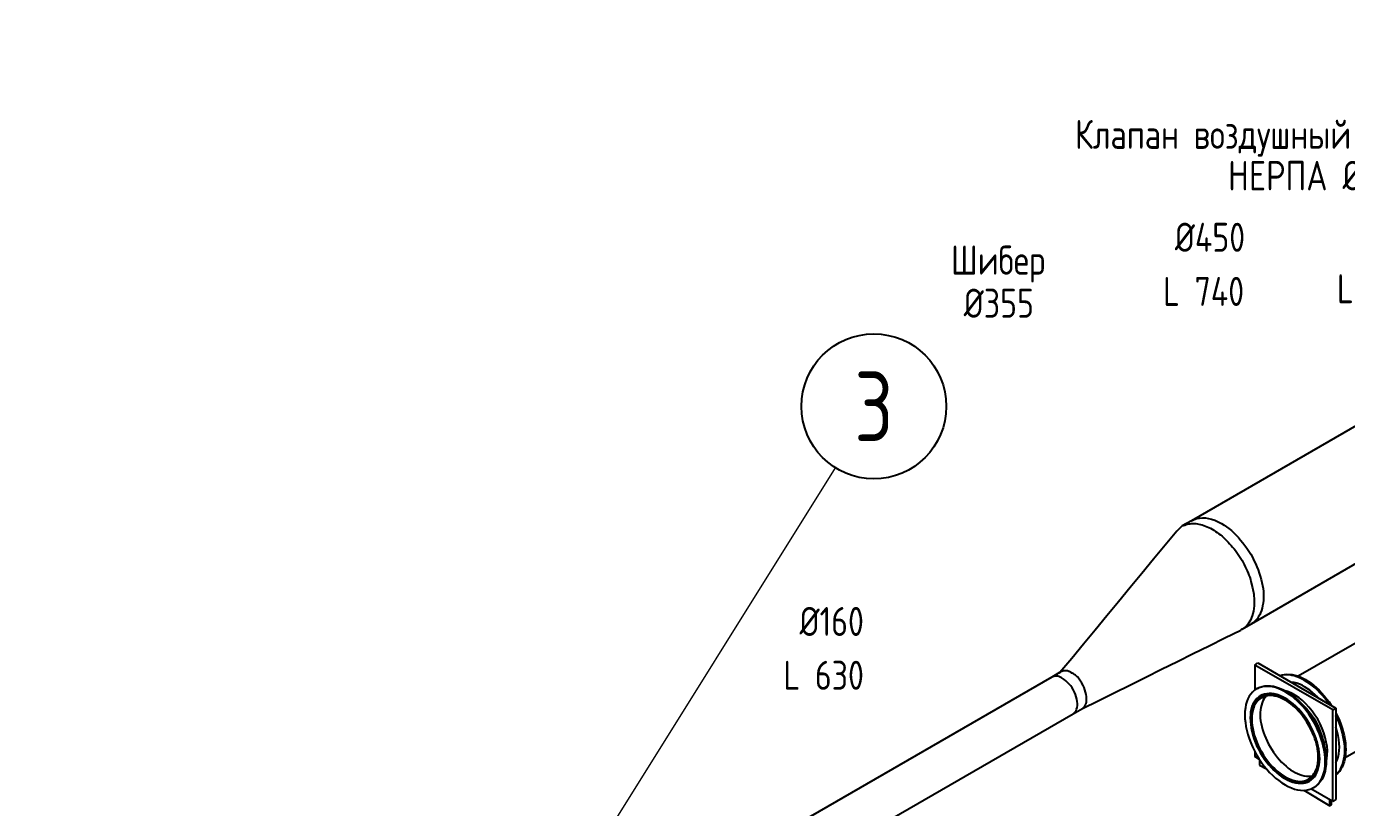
# Model space of a CAD drawing. Header units: metres. Extents: x 20 to 415, y 5 to 292.
# Drawn here: x 161.88 to 209.27, y 160.54 to 188.57 of the extents above; entities that cross this region are included whole.
import ezdxf
from ezdxf.enums import TextEntityAlignment as Align

# ---------------------------------------------------------------- set-up
doc = ezdxf.new("R2010")
doc.units = ezdxf.units.M
for name, color, linetype in [('ВОЗДУХОВОДЫ', 7, 'Continuous'), ('ОБОЗНАЧЕНИЯ', 7, 'Continuous'), ('ОБОРУДОВАНИЕ', 8, 'Continuous'), ('ПОЗИЦИИ', 1, 'Continuous')]:
    doc.layers.add(name, color=color, linetype=linetype)
doc.styles.add('GOST', font='isocpeur.ttf')

msp = doc.modelspace()

# ---------------------------------------------------------------- linework, layer by layer
at = {"layer": 'ВОЗДУХОВОДЫ'}
for points in [[(234.413, 188.565), (203.705, 170.831)], [(203.169, 170.462), (203.37, 170.647)], [(203.705, 170.831), (203.37, 170.647)], [(203.37, 170.647), (203.415, 170.662), (203.462, 170.676), (203.51, 170.69), (203.558, 170.703), (203.607, 170.714), (203.656, 170.723), (203.705, 170.729), (203.755, 170.733), (203.806, 170.734), (203.856, 170.73), (203.912, 170.723), (203.968, 170.713), (204.026, 170.699), (204.084, 170.681), (204.143, 170.661), (204.202, 170.639), (204.262, 170.614), (204.322, 170.587), (204.382, 170.559), (204.442, 170.529)], [(203.705, 170.831), (203.793, 170.875), (203.887, 170.907), (203.986, 170.927), (204.09, 170.936), (204.197, 170.932), (204.308, 170.915), (204.423, 170.887), (204.539, 170.847), (204.658, 170.795), (204.778, 170.73)], [(204.778, 170.73), (204.868, 170.677), (204.957, 170.616), (205.044, 170.55), (205.131, 170.477), (205.216, 170.399), (205.299, 170.317), (205.381, 170.229), (205.461, 170.137), (205.539, 170.042), (205.616, 169.943), (205.689, 169.841), (205.759, 169.736), (205.824, 169.629), (205.885, 169.519), (205.943, 169.408), (205.996, 169.296), (206.045, 169.182), (206.091, 169.067), (206.132, 168.952), (206.169, 168.836), (206.202, 168.726), (206.229, 168.616), (206.251, 168.506), (206.269, 168.397), (206.28, 168.289), (206.286, 168.183), (206.286, 168.079), (206.281, 167.977), (206.27, 167.877), (206.253, 167.78), (206.235, 167.692), (206.211, 167.609), (206.182, 167.531), (206.147, 167.458), (206.108, 167.391), (206.065, 167.328), (206.017, 167.27), (205.965, 167.217), (205.909, 167.169), (205.85, 167.127)], [(203.169, 170.462), (202.751, 169.954), (202.334, 169.446), (201.916, 168.939), (201.498, 168.431), (201.08, 167.923), (200.661, 167.415), (200.241, 166.907), (199.821, 166.399), (199.4, 165.891), (198.978, 165.383)], [(204.442, 170.529), (204.503, 170.489), (204.563, 170.448), (204.623, 170.407), (204.682, 170.364), (204.74, 170.32), (204.797, 170.273), (204.853, 170.225), (204.908, 170.173), (204.961, 170.118), (205.012, 170.06), (205.067, 170.004), (205.121, 169.945), (205.174, 169.885), (205.226, 169.823), (205.276, 169.758), (205.326, 169.692), (205.375, 169.623), (205.423, 169.553), (205.469, 169.481), (205.515, 169.406), (205.555, 169.331), (205.594, 169.255), (205.631, 169.18), (205.666, 169.104), (205.7, 169.029), (205.731, 168.954), (205.761, 168.878), (205.788, 168.803), (205.812, 168.727), (205.834, 168.652), (205.894, 168.423), (205.933, 168.199), (205.951, 167.984), (205.949, 167.78), (205.926, 167.59), (205.883, 167.416), (205.821, 167.262), (205.738, 167.13), (205.636, 167.022), (205.515, 166.942), (205.51, 166.938), (205.505, 166.934), (205.5, 166.931), (205.495, 166.928), (205.49, 166.925), (205.485, 166.923), (205.48, 166.92), (205.475, 166.917), (205.47, 166.913), (205.465, 166.909)], [(205.85, 167.127), (210.628, 169.892)], [(211.399, 167.479), (207.527, 165.249)], [(199.783, 164.093), (200.351, 164.374), (200.919, 164.656), (201.487, 164.937), (202.056, 165.219), (202.624, 165.501), (203.192, 165.782), (203.76, 166.064), (204.329, 166.345), (204.897, 166.627), (205.465, 166.909)], [(205.515, 166.942), (205.85, 167.127)], [(199.028, 165.417), (198.693, 165.216)], [(199.028, 165.417), (198.945, 165.35)], [(199.783, 164.093), (199.797, 164.103), (199.811, 164.115), (199.824, 164.127), (199.836, 164.14), (199.848, 164.153), (199.859, 164.168), (199.869, 164.182), (199.88, 164.197), (199.89, 164.212), (199.9, 164.227), (199.909, 164.247), (199.916, 164.267), (199.922, 164.288), (199.926, 164.308), (199.929, 164.329), (199.931, 164.351), (199.933, 164.373), (199.933, 164.396), (199.934, 164.42), (199.934, 164.445), (199.93, 164.521), (199.918, 164.601), (199.9, 164.681), (199.875, 164.762), (199.844, 164.843), (199.807, 164.923), (199.765, 165.001), (199.719, 165.076), (199.669, 165.148), (199.615, 165.216), (199.595, 165.235), (199.575, 165.254), (199.554, 165.272), (199.534, 165.288), (199.512, 165.304), (199.491, 165.318), (199.469, 165.332), (199.446, 165.344), (199.422, 165.356), (199.397, 165.367), (199.377, 165.381), (199.357, 165.395), (199.337, 165.407), (199.317, 165.418), (199.297, 165.427), (199.276, 165.435), (199.256, 165.442), (199.236, 165.447), (199.216, 165.449), (199.196, 165.45), (199.176, 165.45), (199.158, 165.449), (199.14, 165.446), (199.123, 165.443), (199.106, 165.44), (199.09, 165.436), (199.074, 165.431), (199.059, 165.427), (199.044, 165.422), (199.028, 165.417)], [(198.693, 165.216), (161.884, 143.978)], [(199.062, 165.182), (199.022, 165.205), (198.982, 165.224), (198.942, 165.239), (198.903, 165.25), (198.865, 165.256), (198.828, 165.257), (198.792, 165.254), (198.757, 165.246), (198.724, 165.233), (198.693, 165.216)], [(198.911, 165.283), (198.894, 165.249)], [(199.447, 163.908), (199.49, 163.938), (199.526, 163.976), (199.555, 164.022), (199.578, 164.075), (199.594, 164.135), (199.603, 164.2), (199.605, 164.271), (199.599, 164.348), (199.586, 164.428), (199.565, 164.512), (199.536, 164.596), (199.501, 164.678), (199.46, 164.757), (199.414, 164.832), (199.364, 164.904), (199.309, 164.97), (199.251, 165.032), (199.19, 165.088), (199.127, 165.139), (199.062, 165.182)], [(199.447, 163.908), (199.783, 164.093)], [(191.469, 159.299), (199.447, 163.908)], [(209.22, 162.333), (210.259, 162.936)]]:
    msp.add_lwpolyline(points, dxfattribs=at)
at = {"layer": 'ОБОРУДОВАНИЕ'}
for points in [[(205.968, 165.652), (206.085, 165.735)], [(208.767, 164.042), (205.968, 165.652)], [(205.968, 165.652), (205.968, 164.763)], [(206.085, 165.735), (208.884, 164.109)], [(206.068, 164.813), (206.152, 164.857), (206.241, 164.888), (206.335, 164.907), (206.433, 164.913), (206.536, 164.908), (206.642, 164.891), (206.751, 164.862), (206.862, 164.823), (206.976, 164.773), (207.091, 164.713), (207.206, 164.643), (207.319, 164.563), (207.431, 164.474), (207.54, 164.376), (207.646, 164.271), (207.749, 164.158), (207.847, 164.038), (207.941, 163.911), (208.03, 163.778), (208.113, 163.64)], [(206.873, 165.283), (206.955, 165.304), (207.04, 165.317), (207.127, 165.322), (207.217, 165.319), (207.309, 165.308), (207.403, 165.289), (207.499, 165.262), (207.596, 165.226), (207.695, 165.183), (207.795, 165.132), (207.895, 165.068), (207.994, 164.997), (208.091, 164.92), (208.187, 164.836), (208.281, 164.746), (208.373, 164.65), (208.463, 164.549), (208.55, 164.441), (208.635, 164.328), (208.717, 164.21)], [(208.633, 164.26), (208.556, 164.368), (208.476, 164.471), (208.394, 164.569), (208.309, 164.662), (208.222, 164.749), (208.133, 164.83), (208.043, 164.906), (207.95, 164.976), (207.856, 165.04), (207.761, 165.098), (207.666, 165.15), (207.573, 165.195), (207.48, 165.232), (207.389, 165.261), (207.3, 165.283), (207.213, 165.296), (207.129, 165.302), (207.046, 165.298), (206.967, 165.287), (206.89, 165.266)], [(208.231, 164.495), (208.139, 164.587), (208.046, 164.671), (207.952, 164.748), (207.857, 164.817), (207.761, 164.876), (207.666, 164.927), (207.571, 164.968), (207.477, 165), (207.384, 165.021), (207.292, 165.031)], [(208.231, 164.495), (208.139, 164.587), (208.046, 164.671), (207.952, 164.748), (207.857, 164.817), (207.761, 164.876), (207.666, 164.927), (207.571, 164.968), (207.477, 165), (207.384, 165.021), (207.292, 165.031)], [(206.035, 164.797), (205.958, 164.746), (205.888, 164.685), (205.826, 164.613), (205.772, 164.531), (205.725, 164.44), (205.686, 164.341), (205.656, 164.232), (205.634, 164.115), (205.62, 163.99), (205.616, 163.858), (205.62, 163.725), (205.634, 163.588), (205.656, 163.447), (205.686, 163.303), (205.725, 163.158), (205.772, 163.012), (205.826, 162.866), (205.888, 162.72), (205.958, 162.575), (206.035, 162.433), (206.118, 162.295), (206.207, 162.162), (206.301, 162.036), (206.4, 161.916), (206.502, 161.803), (206.608, 161.697), (206.717, 161.6), (206.829, 161.511), (206.942, 161.431), (207.057, 161.36), (207.172, 161.296), (207.286, 161.244), (207.398, 161.204), (207.507, 161.175), (207.613, 161.159), (207.715, 161.155), (207.814, 161.163), (207.907, 161.183), (207.996, 161.216), (208.08, 161.26)], [(208.164, 163.02), (208.12, 163.15), (208.068, 163.277), (208.009, 163.401), (207.944, 163.523), (207.872, 163.64), (207.796, 163.754), (207.714, 163.863), (207.627, 163.967), (207.537, 164.066), (207.443, 164.16), (207.351, 164.246), (207.257, 164.324), (207.161, 164.394), (207.064, 164.455), (206.967, 164.508), (206.871, 164.551), (206.776, 164.585), (206.682, 164.609), (206.592, 164.624), (206.504, 164.629), (206.416, 164.624), (206.333, 164.609), (206.256, 164.585), (206.183, 164.551), (206.117, 164.508), (206.055, 164.455), (205.999, 164.394), (205.95, 164.324), (205.905, 164.246), (205.867, 164.16), (205.841, 164.066), (205.823, 163.967), (205.812, 163.863), (205.809, 163.754), (205.813, 163.64), (205.824, 163.523), (205.842, 163.401), (205.866, 163.277), (205.897, 163.15), (205.934, 163.02), (205.983, 162.894), (206.038, 162.769), (206.1, 162.646), (206.166, 162.525), (206.238, 162.406), (206.314, 162.291), (206.395, 162.18), (206.479, 162.074), (206.566, 161.974), (206.655, 161.88), (206.752, 161.794), (206.849, 161.715), (206.948, 161.646), (207.047, 161.585), (207.145, 161.532), (207.243, 161.489), (207.339, 161.455), (207.432, 161.431), (207.523, 161.416), (207.61, 161.411), (207.698, 161.416), (207.781, 161.431), (207.859, 161.455), (207.93, 161.489), (207.996, 161.532), (208.056, 161.585), (208.109, 161.646), (208.157, 161.715), (208.197, 161.794), (208.231, 161.88), (208.261, 161.974), (208.283, 162.074), (208.297, 162.18), (208.301, 162.291), (208.298, 162.406), (208.286, 162.525), (208.267, 162.646), (208.24, 162.769), (208.205, 162.894), (208.164, 163.02), (208.164, 163.02)], [(206.169, 164.545), (206.102, 164.501), (206.042, 164.447), (205.989, 164.385), (205.944, 164.315), (205.905, 164.237), (205.873, 164.152), (205.849, 164.059), (205.831, 163.96), (205.82, 163.853), (205.817, 163.741), (205.82, 163.624), (205.831, 163.504), (205.849, 163.382), (205.873, 163.259), (205.905, 163.135), (205.944, 163.01), (205.989, 162.886), (206.042, 162.762), (206.102, 162.639), (206.169, 162.517), (206.242, 162.399), (206.319, 162.284), (206.401, 162.175), (206.487, 162.071), (206.575, 161.972), (206.667, 161.88), (206.762, 161.794), (206.859, 161.715), (206.957, 161.643), (207.057, 161.578), (207.157, 161.528), (207.256, 161.486), (207.352, 161.454), (207.446, 161.431), (207.537, 161.417), (207.625, 161.413), (207.708, 161.419), (207.787, 161.434), (207.861, 161.459), (207.929, 161.495)], [(208.147, 163.02), (208.099, 163.145), (208.045, 163.268), (207.985, 163.39), (207.921, 163.508), (207.852, 163.623), (207.778, 163.734), (207.699, 163.841), (207.618, 163.942), (207.532, 164.037), (207.443, 164.126), (207.351, 164.213), (207.258, 164.291), (207.165, 164.361), (207.07, 164.422), (206.976, 164.474), (206.882, 164.517), (206.789, 164.551), (206.697, 164.576), (206.608, 164.59), (206.521, 164.596), (206.433, 164.59), (206.35, 164.576), (206.273, 164.551), (206.201, 164.517), (206.135, 164.474), (206.076, 164.422), (206.022, 164.361), (205.975, 164.291), (205.934, 164.213), (205.901, 164.126), (205.875, 164.037), (205.856, 163.942), (205.846, 163.841), (205.842, 163.734), (205.846, 163.623), (205.857, 163.508), (205.875, 163.39), (205.9, 163.268), (205.931, 163.145), (205.968, 163.02), (206.016, 162.899), (206.07, 162.779), (206.129, 162.661), (206.194, 162.544), (206.263, 162.429), (206.337, 162.318), (206.415, 162.21), (206.497, 162.106), (206.583, 162.007), (206.672, 161.914), (206.763, 161.832), (206.856, 161.757), (206.95, 161.69), (207.045, 161.631), (207.139, 161.581), (207.233, 161.538), (207.326, 161.505), (207.417, 161.481), (207.507, 161.466), (207.594, 161.461), (207.677, 161.466), (207.756, 161.481), (207.831, 161.505), (207.901, 161.538), (207.967, 161.581), (208.027, 161.631), (208.082, 161.69), (208.132, 161.757), (208.176, 161.832), (208.214, 161.914), (208.24, 162.007), (208.258, 162.106), (208.269, 162.21), (208.272, 162.318), (208.268, 162.429), (208.257, 162.544), (208.24, 162.661), (208.215, 162.779), (208.184, 162.899), (208.147, 163.02), (208.147, 163.02)], [(206.202, 164.512), (206.136, 164.467), (206.076, 164.414), (206.023, 164.352), (205.977, 164.283), (205.938, 164.206), (205.907, 164.122), (205.882, 164.031), (205.865, 163.935), (205.854, 163.832), (205.85, 163.724), (205.854, 163.611), (205.865, 163.496), (205.882, 163.377), (205.907, 163.257), (205.938, 163.135), (205.977, 163.013), (206.023, 162.891), (206.076, 162.77), (206.136, 162.651), (206.202, 162.534), (206.271, 162.416), (206.344, 162.303), (206.423, 162.196), (206.506, 162.094), (206.592, 162), (206.682, 161.911), (206.773, 161.829), (206.867, 161.755), (206.962, 161.688), (207.057, 161.629), (207.152, 161.578), (207.246, 161.536), (207.338, 161.504), (207.428, 161.481), (207.516, 161.467), (207.602, 161.463), (207.684, 161.469), (207.764, 161.484), (207.84, 161.51), (207.912, 161.545)], [(206.219, 164.478), (206.152, 164.438), (206.093, 164.388), (206.04, 164.33), (205.994, 164.262), (205.955, 164.187), (205.924, 164.104), (205.899, 164.014), (205.881, 163.918), (205.871, 163.815), (205.867, 163.707), (205.871, 163.599), (205.881, 163.487), (205.899, 163.371), (205.924, 163.253), (205.955, 163.133), (205.994, 163.012), (206.04, 162.891), (206.093, 162.77), (206.152, 162.651), (206.219, 162.534), (206.287, 162.42), (206.36, 162.311), (206.436, 162.207), (206.517, 162.108), (206.601, 162.014), (206.688, 161.927), (206.777, 161.846), (206.869, 161.772), (206.962, 161.705), (207.057, 161.645), (207.152, 161.595), (207.246, 161.553), (207.338, 161.521), (207.427, 161.498), (207.514, 161.484), (207.598, 161.48), (207.679, 161.486), (207.755, 161.501), (207.828, 161.526), (207.895, 161.562)], [(208.08, 163.623), (207.996, 163.762), (207.907, 163.894), (207.814, 164.021), (207.715, 164.141), (207.613, 164.254), (207.507, 164.359), (207.398, 164.457), (207.286, 164.546), (207.172, 164.626), (207.057, 164.696), (206.942, 164.756), (206.829, 164.805), (206.717, 164.842), (206.608, 164.869), (206.502, 164.885), (206.4, 164.889), (206.301, 164.883), (206.207, 164.865), (206.118, 164.836), (206.035, 164.797)], [(206.068, 164.813), (206.035, 164.797)], [(206.387, 164.545), (206.34, 164.492), (206.298, 164.431), (206.263, 164.365), (206.233, 164.292), (206.209, 164.214), (206.19, 164.131), (206.177, 164.044), (206.169, 163.952), (206.166, 163.856), (206.169, 163.757), (206.182, 163.656), (206.199, 163.553), (206.222, 163.448), (206.249, 163.343), (206.282, 163.238), (206.32, 163.132), (206.363, 163.027), (206.41, 162.923), (206.463, 162.82), (206.521, 162.718), (206.583, 162.619), (206.648, 162.522), (206.715, 162.428), (206.785, 162.337), (206.858, 162.251), (206.934, 162.169), (207.012, 162.092), (207.092, 162.021), (207.174, 161.956), (207.258, 161.897), (207.339, 161.845), (207.421, 161.799), (207.503, 161.759), (207.584, 161.726), (207.665, 161.7), (207.745, 161.681), (207.823, 161.669), (207.9, 161.665), (207.975, 161.668), (208.046, 161.679)], [(207.929, 163.54), (207.861, 163.658), (207.787, 163.772), (207.708, 163.881), (207.625, 163.985), (207.537, 164.082), (207.446, 164.173), (207.352, 164.257), (207.256, 164.333), (207.157, 164.402), (207.057, 164.461), (206.957, 164.516), (206.859, 164.56), (206.762, 164.594), (206.667, 164.616), (206.575, 164.629), (206.487, 164.632), (206.401, 164.624), (206.319, 164.607), (206.242, 164.581), (206.169, 164.545)], [(207.912, 163.523), (207.84, 163.637), (207.764, 163.747), (207.684, 163.853), (207.602, 163.955), (207.516, 164.051), (207.428, 164.141), (207.338, 164.224), (207.246, 164.3), (207.152, 164.368), (207.057, 164.428), (206.962, 164.479), (206.867, 164.52), (206.773, 164.553), (206.682, 164.576), (206.592, 164.589), (206.506, 164.593), (206.423, 164.588), (206.344, 164.572), (206.271, 164.547), (206.202, 164.512)], [(207.057, 164.394), (206.962, 164.445), (206.869, 164.487), (206.777, 164.519), (206.688, 164.542), (206.601, 164.556), (206.517, 164.56), (206.436, 164.554), (206.36, 164.539), (206.287, 164.513), (206.219, 164.478)], [(208.532, 162.165), (208.561, 162.296), (208.575, 162.435), (208.576, 162.582), (208.564, 162.734), (208.539, 162.892), (208.501, 163.053), (208.451, 163.217), (208.389, 163.381), (208.316, 163.545), (208.231, 163.707), (208.132, 163.859), (208.027, 164.003), (207.916, 164.138), (207.801, 164.263), (207.682, 164.376), (207.56, 164.476), (207.435, 164.563), (207.31, 164.635), (207.183, 164.691), (207.057, 164.73)], [(207.476, 164.428), (207.551, 164.366), (207.625, 164.299), (207.697, 164.23), (207.768, 164.157), (207.837, 164.08), (207.904, 164.001), (207.968, 163.918), (208.031, 163.834), (208.09, 163.746), (208.147, 163.657)], [(207.895, 161.562), (207.944, 161.594), (207.99, 161.632), (208.032, 161.674), (208.071, 161.72), (208.107, 161.771), (208.139, 161.826), (208.168, 161.885), (208.193, 161.947), (208.214, 162.012), (208.231, 162.081), (208.239, 162.154), (208.245, 162.23), (208.247, 162.309), (208.246, 162.391), (208.241, 162.475), (208.233, 162.562), (208.221, 162.65), (208.206, 162.739), (208.187, 162.829), (208.164, 162.919), (208.132, 163.01), (208.097, 163.1), (208.06, 163.19), (208.019, 163.279), (207.975, 163.368), (207.928, 163.455), (207.878, 163.542), (207.826, 163.626), (207.77, 163.709), (207.711, 163.791), (207.654, 163.869), (207.595, 163.944), (207.533, 164.014), (207.469, 164.081), (207.403, 164.143), (207.336, 164.201), (207.267, 164.256), (207.198, 164.306), (207.128, 164.352), (207.057, 164.394)], [(208.767, 164.042), (208.884, 164.109)], [(208.767, 160.757), (208.767, 164.042)], [(208.884, 164.109), (208.884, 160.824)], [(207.912, 161.545), (207.979, 161.589), (208.039, 161.641), (208.092, 161.701), (208.137, 161.769), (208.176, 161.845), (208.208, 161.928), (208.233, 162.018), (208.25, 162.116), (208.261, 162.221), (208.264, 162.333), (208.261, 162.445), (208.25, 162.559), (208.233, 162.676), (208.208, 162.795), (208.176, 162.915), (208.137, 163.036), (208.092, 163.158), (208.039, 163.28), (207.979, 163.402), (207.912, 163.523)], [(207.929, 161.495), (207.996, 161.54), (208.058, 161.594), (208.112, 161.658), (208.16, 161.73), (208.201, 161.809), (208.236, 161.895), (208.263, 161.988), (208.282, 162.087), (208.294, 162.191), (208.298, 162.299), (208.294, 162.417), (208.282, 162.538), (208.263, 162.661), (208.236, 162.786), (208.201, 162.913), (208.16, 163.04), (208.112, 163.167), (208.058, 163.293), (207.996, 163.417), (207.929, 163.54)], [(208.08, 161.26), (208.157, 161.311), (208.226, 161.372), (208.289, 161.443), (208.343, 161.524), (208.39, 161.614), (208.429, 161.712), (208.459, 161.819), (208.481, 161.933), (208.494, 162.054), (208.499, 162.182), (208.494, 162.32), (208.481, 162.461), (208.459, 162.604), (208.429, 162.75), (208.39, 162.896), (208.343, 163.044), (208.289, 163.191), (208.226, 163.337), (208.157, 163.481), (208.08, 163.623)], [(208.113, 163.64), (208.19, 163.498), (208.26, 163.354), (208.322, 163.208), (208.377, 163.061), (208.423, 162.915), (208.462, 162.77), (208.493, 162.627), (208.515, 162.486), (208.528, 162.348), (208.532, 162.215), (208.528, 162.083), (208.515, 161.958), (208.493, 161.842), (208.462, 161.733), (208.423, 161.633), (208.377, 161.542), (208.322, 161.46), (208.26, 161.389), (208.19, 161.327), (208.113, 161.277)], [(208.147, 163.657), (208.196, 163.561), (208.241, 163.464), (208.284, 163.367), (208.323, 163.269), (208.359, 163.171), (208.391, 163.073), (208.419, 162.975), (208.444, 162.878), (208.465, 162.781), (208.482, 162.685)], [(208.884, 163.925), (208.951, 163.793), (209.011, 163.66), (209.064, 163.526), (209.11, 163.393), (209.148, 163.259), (209.18, 163.126), (209.205, 162.995), (209.222, 162.866), (209.233, 162.74), (209.236, 162.618), (209.233, 162.5), (209.222, 162.387), (209.205, 162.28), (209.18, 162.178), (209.148, 162.083), (209.11, 161.995), (209.064, 161.913), (209.011, 161.839), (208.951, 161.772), (208.884, 161.712)], [(208.884, 161.729), (208.942, 161.784), (208.995, 161.847), (209.042, 161.919), (209.083, 161.997), (209.119, 162.083), (209.149, 162.176), (209.172, 162.274), (209.189, 162.378), (209.199, 162.487), (209.203, 162.601), (209.199, 162.718), (209.189, 162.838), (209.172, 162.96), (209.149, 163.083), (209.119, 163.208), (209.083, 163.335), (209.042, 163.461), (208.995, 163.588), (208.942, 163.715), (208.884, 163.841)], [(208.884, 162.148), (208.93, 162.244), (208.965, 162.348), (208.99, 162.462), (209.005, 162.582), (209.01, 162.71), (209.005, 162.843), (208.99, 162.982), (208.965, 163.126), (208.93, 163.272), (208.884, 163.422)], [(208.884, 162.148), (208.93, 162.244), (208.965, 162.348), (208.99, 162.462), (209.005, 162.582), (209.01, 162.71), (209.005, 162.843), (208.99, 162.982), (208.965, 163.126), (208.93, 163.272), (208.884, 163.422)], [(205.968, 162.551), (205.968, 162.366)], [(206.135, 162.266), (205.968, 162.366)], [(206.135, 162.266), (206.135, 162.064)], [(206.135, 162.064), (206.387, 161.93)], [(207.728, 161.159), (208.666, 160.606)], [(208.767, 160.757), (207.979, 161.21)], [(208.08, 161.26), (208.113, 161.277)], [(208.666, 160.606), (208.666, 160.807)], [(208.717, 160.64), (208.666, 160.606)], [(208.717, 160.774), (208.717, 160.64)], [(208.884, 160.824), (208.767, 160.757)]]:
    msp.add_lwpolyline(points, dxfattribs=at)
at = {"layer": 'ПОЗИЦИИ', "lineweight": 20}
msp.add_lwpolyline([(182.3, 158.933), (190.922, 172.729)], dxfattribs=at)
at = {"layer": 'ПОЗИЦИИ'}
msp.add_circle((192.3, 174.933), 2.6, dxfattribs=at)

# ---------------------------------------------------------------- texts
at = {"layer": 'ОБОЗНАЧЕНИЯ', "style": 'GOST', "width": 0.8}
for s, height, p in [('Клапан воздушный с приводом', 1.03981, (199.52, 184.173)), ('НЕРПА %%c400', 1.056, (205.012, 182.682)), ('%%c450', 1.0398, (203.102, 180.48)), ('Шибер', 1.0398, (195.067, 179.659)), ('L 740', 1.0398, (202.682, 178.537)), ('L 740', 1.0398, (208.921, 178.633)), ('%%c355', 1.0398, (195.526, 178.114)), ('%%c160', 1.0398, (189.632, 166.697)), ('L 630', 1.0398, (189.056, 164.766))]:
    msp.add_text(s, height=height, dxfattribs=at).set_placement(p)
at = {"layer": 'ПОЗИЦИИ', "style": 'GOST', "width": 0.8}
msp.add_text('3', height=2.5, dxfattribs=at).set_placement((192.3, 173.683), align=Align.CENTER)

doc.saveas('drawing.dxf')
